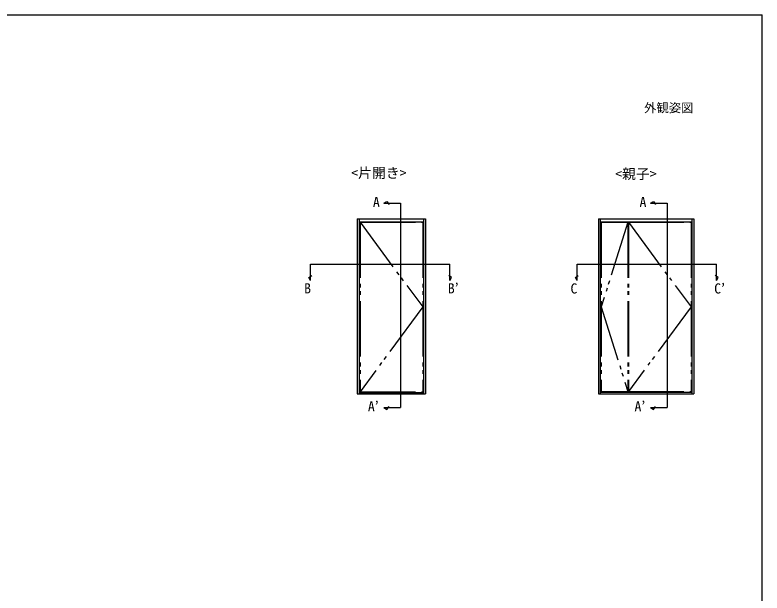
# Model space of a CAD drawing. Units: millimetres, scale not verified. Extents: x -525 to 525, y -783 to 779.
# Drawn here: x 39.8 to 525, y 371.6 to 747.1 of the extents above; entities that cross this region are included whole.
import ezdxf
from ezdxf.enums import TextEntityAlignment as Align

# ---------------------------------------------------------------- set-up
doc = ezdxf.new("R2010")
doc.units = ezdxf.units.MM
doc.header["$LTSCALE"] = 4
doc.linetypes.add('DOUBLE_CHAIN2', pattern=[12.8, 9, -1, 0.6, -0.6, 0.6, -1])
for name, color, linetype in [('0-1_USER1', 3, 'Continuous'), ('0-6_YKK_A1', 4, 'DOUBLE_CHAIN2'), ('0-7_YKK_D', 6, 'Continuous'), ('0-8_YKK_ZWAK', 7, 'Continuous')]:
    doc.layers.add(name, color=color, linetype=linetype)
doc.styles.add('ＭＳ ゴシック', font='')
doc.styles.get('ＭＳ ゴシック').set_extended_font_data('MS Gothic')

msp = doc.modelspace()

# ---------------------------------------------------------------- linework, layer by layer
at = {"layer": '0-6_YKK_A1', "linetype": 'Continuous'}
for p, q in [((262.032, 614.56), (262.032, 501)), ((263.282, 614.56), (263.282, 501)), ((263.282, 612.81), (305.182, 612.81)), ((305.182, 614.56), (305.182, 501)), ((418.712, 614.56), (418.712, 501.06)), ((419.962, 614.56), (419.962, 501.06)), ((419.962, 612.81), (479.462, 612.81)), ((479.462, 614.56), (479.462, 501.06)), ((262.032, 501), (306.432, 501)), ((263.282, 501.95), (305.182, 501.95)), ((418.712, 501.06), (480.712, 501.06)), ((419.962, 502.01), (479.462, 502.01))]:
    msp.add_line(p, q, dxfattribs=at)
at = {"layer": '0-6_YKK_A1'}
for p, q in [((263.882, 612.435), (304.582, 612.435)), ((263.882, 612.435), (263.882, 502.375)), ((304.582, 612.435), (304.582, 502.375)), ((420.562, 612.435), (420.562, 502.435)), ((420.562, 612.435), (437.862, 612.435)), ((437.862, 612.435), (437.862, 502.435)), ((438.162, 612.435), (478.862, 612.435)), ((438.162, 612.435), (438.162, 502.435)), ((478.862, 612.435), (478.862, 502.435)), ((263.882, 502.375), (304.582, 502.375)), ((420.562, 502.435), (437.862, 502.435)), ((438.162, 502.435), (478.862, 502.435))]:
    msp.add_line(p, q, dxfattribs=at)
at = {"layer": '0-6_YKK_A1', "linetype": 'Continuous'}
for points in [[(262.032, 614.56), (306.432, 614.56), (306.432, 501)], [(418.712, 614.56), (480.712, 614.56), (480.712, 501.06)]]:
    msp.add_lwpolyline(points, dxfattribs=at)
at = {"layer": '0-6_YKK_A1'}
for points in [[(263.882, 612.435), (304.582, 557.405), (263.882, 502.375)], [(437.862, 612.435), (420.562, 557.435), (437.862, 502.435)], [(438.162, 612.435), (478.862, 557.435), (438.162, 502.435)]]:
    msp.add_lwpolyline(points, dxfattribs=at)
at = {"layer": '0-7_YKK_D'}
for p, q in [((279.402, 624.754), (281.402, 625.908)), ((279.402, 624.754), (290.196, 624.754)), ((281.402, 625.908), (282.72, 623.987)), ((290.196, 624.754), (290.196, 492.028)), ((452.556, 624.754), (454.556, 625.908)), ((452.556, 624.754), (463.35, 624.754)), ((454.556, 625.908), (455.875, 623.987)), ((463.35, 624.754), (463.35, 492.028)), ((231.743, 585.11), (322.244, 585.11)), ((231.743, 574.533), (231.743, 585.11)), ((322.244, 574.533), (322.244, 585.11)), ((404.897, 585.11), (495.398, 585.11)), ((404.897, 574.533), (404.897, 585.11)), ((495.398, 574.533), (495.398, 585.11)), ((230.588, 576.533), (232.51, 577.851)), ((323.399, 576.533), (321.477, 577.851)), ((403.742, 576.533), (405.664, 577.851)), ((496.553, 576.533), (494.631, 577.851)), ((231.743, 574.533), (230.588, 576.533)), ((322.244, 574.533), (323.399, 576.533)), ((404.897, 574.533), (403.742, 576.533)), ((495.398, 574.533), (496.553, 576.533)), ((279.402, 492.028), (290.196, 492.028)), ((279.402, 492.028), (281.402, 490.874)), ((281.402, 490.874), (282.72, 492.795)), ((452.556, 492.028), (463.35, 492.028)), ((452.556, 492.028), (454.556, 490.874)), ((454.556, 490.874), (455.875, 492.795))]:
    msp.add_line(p, q, dxfattribs=at)
at = {"layer": '0-8_YKK_ZWAK'}
msp.add_line((-525, 747.1), (525, 747.1), dxfattribs=at)
msp.add_lwpolyline([(-525, -782.9), (525, -782.9), (525, 747.1)], dxfattribs=at)

# ---------------------------------------------------------------- texts
at = {"layer": '0-1_USER1', "style": 'ＭＳ ゴシック'}
for s, height, p in [('外観姿図', 5.865, (448.424, 682.1)), ('<片開き>', 6.598, (258.146, 639.204)), ('<親子>', 6.598, (429.588, 638.58)), ('A', 6.598, (272.26, 620.33)), ('A', 6.598, (445.414, 620.33)), ('B', 6.598, (227.575, 564.252)), ('B’', 6.598, (320.911, 564.252)), ('C', 6.598, (400.55, 564.149)), ('C’', 6.598, (493.887, 564.149)), ('A’', 6.598, (268.987, 487.605)), ('A’', 6.598, (442.142, 487.605))]:
    msp.add_text(s, height=height, dxfattribs=at).set_placement(p, align=Align.BOTTOM_LEFT)

doc.saveas('drawing.dxf')
